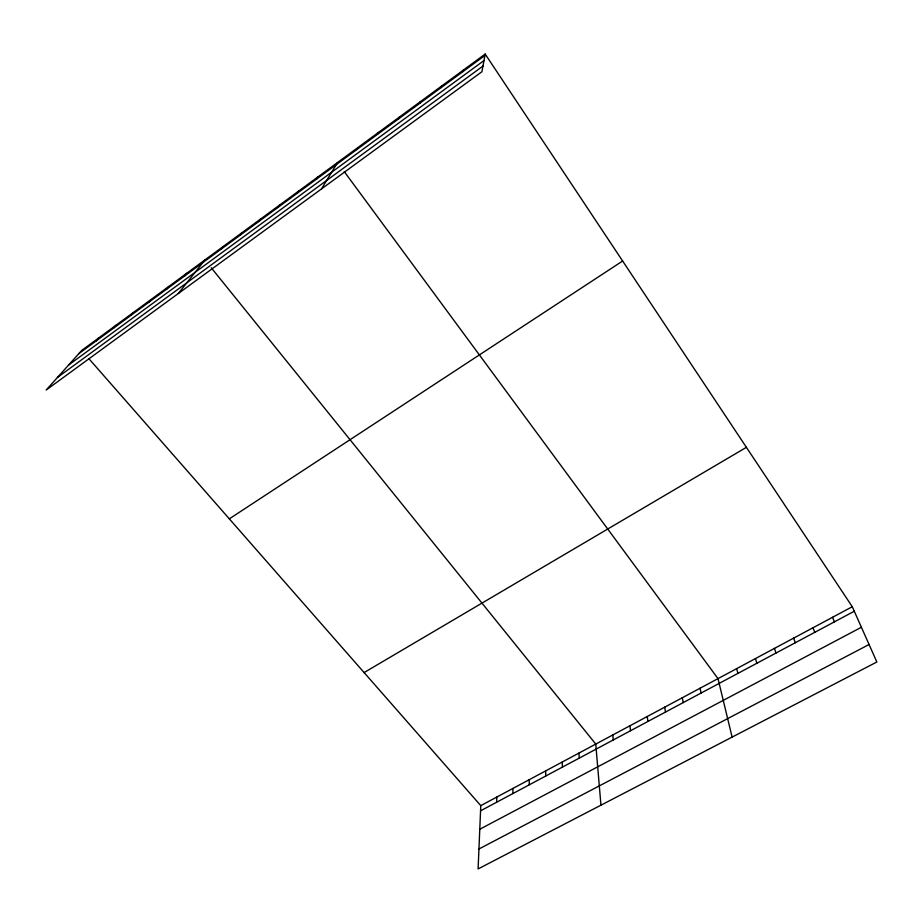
<?xml version="1.0" encoding="UTF-8"?>
<svg xmlns="http://www.w3.org/2000/svg" width="923" height="923" viewBox="0 0 923 923"><rect width="100%" height="100%" fill="white"/><g stroke="black" fill="none" stroke-linecap="round" stroke-linejoin="round"><path stroke-width="1.38" d="M512.888 793.561L512.934 788.427M496.655 802.237L496.793 797.068M89.023 358.828L480.779 805.641L478.102 868.935L876.85 661.999L852.275 606.734L485.175 54.065L81.674 350.463L46.15 390.06L481.921 71.729L485.175 54.065M462.931 71.625L463.358 70.102M441.206 87.581L441.782 85.943M419.734 103.353L420.45 101.611M398.505 118.94L399.371 117.094M377.507 134.343L378.522 132.404M356.763 149.584L357.916 147.553M321.492 188.927L337.541 162.517M316.554 179.097L317.974 176.881M297.079 193.403L298.625 191.096M277.811 207.548L279.484 205.16M258.752 221.543L260.54 219.074M239.888 235.388L241.803 232.838M221.232 249.095L223.262 246.464M178.347 293.491L204.918 259.94M184.508 276.058L186.758 273.277M166.428 289.326L168.794 286.465M148.534 302.467L151.014 299.537M130.835 315.458L133.408 312.459M113.31 328.334L115.986 325.254M95.969 341.06L98.749 337.922M78.801 353.671L484.921 55.484M68.533 365.104L483.987 60.56M57.445 377.472L482.96 66.075M229.319 518.853L622.633 261.001M364.1 672.567L746.395 447.332M480.779 805.641L852.275 606.734M480.56 810.832L854.283 611.234M479.787 829.246L861.401 627.259M478.945 848.987L869.074 644.496M211.24 267.774L595.762 744.076L600.954 805.179M344.233 171.586L718.002 678.624L732.112 737.108M832.546 617.291L834.415 621.837M813.001 627.755L814.744 632.347M793.642 638.128L795.268 642.754M774.466 648.396L775.966 653.057M755.464 658.572L756.848 663.268M736.646 668.644L737.915 673.386M700.061 688.235L701.111 693.035M682.293 697.742L683.228 702.588M664.675 707.18L665.506 712.048M647.219 716.525L647.946 721.428M629.913 725.79L630.536 730.728M612.768 734.973L613.287 739.946M578.906 753.099L579.24 758.129M562.199 762.052L562.43 767.105M545.631 770.913L545.77 776.001M529.214 779.716L529.26 784.815"/></g></svg>
